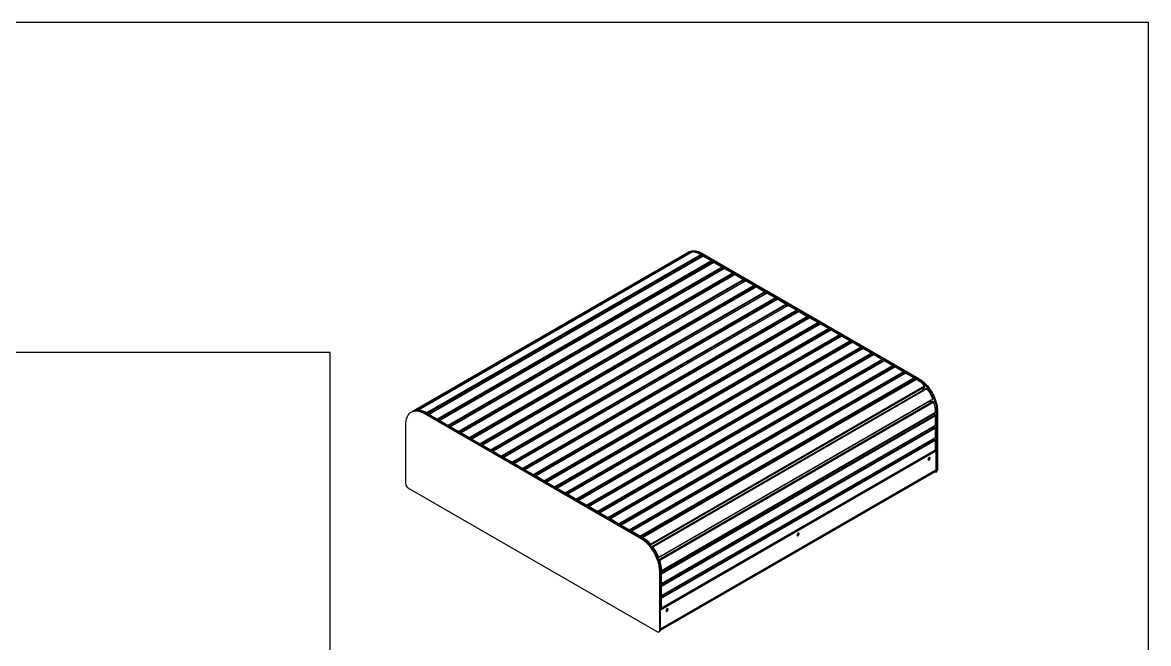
# Model space of a CAD drawing. Header units: millimetres. Extents: x 11004 to 16944, y 3285 to 7490.
# Drawn here: x 14880 to 16944, y 6352 to 7490 of the extents above; entities that cross this region are included whole.
import ezdxf

# ---------------------------------------------------------------- set-up
doc = ezdxf.new("R2010")
doc.units = ezdxf.units.MM
doc.header["$LTSCALE"] = 0.3
doc.layers.add('Nekreslit', color=6, linetype='Continuous', plot=False)

msp = doc.modelspace()

# ---------------------------------------------------------------- linework, layer by layer
for p, q in [((16098, 7067.3), (15595.7, 6777.4)), ((16104, 7069.4), (15601.7, 6779.4)), ((16105.2, 7068.3), (15603.4, 6778.6)), ((16108, 7069.5), (15605.7, 6779.5)), ((16108.3, 7069.6), (15606, 6779.6)), ((16123.3, 7064.3), (15621, 6774.3)), ((16124.1, 7062.8), (15621.8, 6772.8)), ((16127.4, 7061.6), (15625.1, 6771.6)), ((16128, 7061.6), (15625.7, 6771.6)), ((16101.5, 7069.3), (16099.8, 7068.3)), ((16105.2, 7068.3), (16105.4, 7068)), ((16123.8, 7066), (16125.5, 7067)), ((16123.8, 7066), (16521.7, 6836.2)), ((16124.1, 7062.8), (16124.1, 7059.7)), ((16125.5, 7067), (16523.4, 6837.2)), ((16128, 7061.6), (16143.3, 7052.8)), ((16143.3, 7052.8), (15640.9, 6762.8)), ((16144.1, 7051.3), (15641.8, 6761.3)), ((16146.9, 7050.4), (15644.6, 6760.4)), ((16147.5, 7050.3), (15645.2, 6760.3)), ((16162.8, 7041.5), (15660.5, 6751.5)), ((16163.6, 7040), (15661.3, 6750)), ((16144.1, 7051.3), (16144.1, 7048.7)), ((16147.5, 7050.3), (16162.8, 7041.5)), ((16163.6, 7040), (16163.6, 7037.5)), ((16166.4, 7039.1), (15664.1, 6749.1)), ((16167, 7039), (15664.7, 6749)), ((16182.3, 7030.2), (15680, 6740.2)), ((16183.2, 7028.7), (15680.8, 6738.8)), ((16186, 7027.8), (15683.6, 6737.8)), ((16186.6, 7027.8), (15684.2, 6737.8)), ((16201.8, 7019), (15699.5, 6729)), ((16167, 7039), (16182.3, 7030.2)), ((16183.2, 7028.7), (16183.2, 7026.2)), ((16186.6, 7027.8), (16201.8, 7019)), ((16202.7, 7017.5), (15700.3, 6727.5)), ((16205.5, 7016.6), (15703.1, 6726.6)), ((16206.1, 7016.5), (15703.7, 6726.5)), ((16221.3, 7007.7), (15719, 6717.7)), ((16222.2, 7006.2), (15719.9, 6716.2)), ((16225, 7005.3), (15722.7, 6715.3)), ((16225.6, 7005.2), (15723.3, 6715.2)), ((16202.7, 7017.5), (16202.7, 7014.9)), ((16206.1, 7016.5), (16221.3, 7007.7)), ((16222.2, 7006.2), (16222.2, 7003.7)), ((16225.6, 7005.2), (16240.9, 6996.4)), ((16240.9, 6996.4), (15738.5, 6706.4)), ((16241.7, 6994.9), (15739.4, 6705)), ((16244.5, 6994), (15742.2, 6704)), ((16245.1, 6994), (15742.8, 6704)), ((16260.4, 6985.2), (15758, 6695.2)), ((16261.2, 6983.7), (15758.9, 6693.7)), ((16264, 6982.8), (15761.7, 6692.8)), ((16264.6, 6982.7), (15762.3, 6692.7)), ((16241.7, 6994.9), (16241.7, 6992.4)), ((16245.1, 6994), (16260.4, 6985.2)), ((16261.2, 6983.7), (16261.2, 6981.1)), ((16264.6, 6982.7), (16279.9, 6973.9)), ((16279.9, 6973.9), (15777.6, 6683.9)), ((16280.7, 6972.4), (15778.4, 6682.4)), ((16283.5, 6971.5), (15781.2, 6681.5)), ((16284.1, 6971.4), (15781.8, 6681.4)), ((16299.4, 6962.6), (15797.1, 6672.6)), ((16300.3, 6961.1), (15797.9, 6671.2)), ((16303.1, 6960.2), (15800.7, 6670.2)), ((16303.7, 6960.2), (15801.3, 6670.2)), ((16280.7, 6972.4), (16280.7, 6969.9)), ((16284.1, 6971.4), (16299.4, 6962.6)), ((16300.3, 6961.1), (16300.3, 6958.6)), ((16303.7, 6960.2), (16318.9, 6951.3)), ((16318.9, 6951.3), (15816.6, 6661.4)), ((16319.8, 6949.9), (15817.4, 6659.9)), ((16322.6, 6949), (15820.3, 6659)), ((15820.9, 6658.9), (16323.2, 6948.9)), ((15836.1, 6650.1), (16338.4, 6940.1)), ((15837, 6648.6), (16339.3, 6938.6)), ((16342.1, 6937.7), (15839.8, 6647.7)), ((15840.4, 6647.6), (16342.7, 6937.6)), ((16319.8, 6949.9), (16319.8, 6947.4)), ((16338.4, 6940.1), (16323.2, 6948.9)), ((16339.3, 6936.1), (16339.3, 6938.6)), ((16358, 6928.8), (16342.7, 6937.6)), ((15855.6, 6638.8), (16358, 6928.8)), ((15856.5, 6637.4), (16358.8, 6927.3)), ((16361.6, 6926.4), (15859.3, 6636.4)), ((15859.9, 6636.4), (16362.2, 6926.4)), ((15875.2, 6627.6), (16377.5, 6917.5)), ((15876, 6626.1), (16378.3, 6916.1)), ((16358.8, 6924.8), (16358.8, 6927.3)), ((16377.5, 6917.5), (16362.2, 6926.4)), ((16378.3, 6913.5), (16378.3, 6916.1)), ((16381.1, 6915.2), (15878.8, 6625.2)), ((15879.4, 6625.1), (16381.7, 6915.1)), ((15894.7, 6616.3), (16397, 6906.3)), ((15895.5, 6614.8), (16397.9, 6904.8)), ((16400.6, 6903.9), (15898.3, 6613.9)), ((15898.9, 6613.8), (16401.2, 6903.8)), ((15914.2, 6605), (16416.5, 6895)), ((16397, 6906.3), (16381.7, 6915.1)), ((16397.9, 6902.3), (16397.9, 6904.8)), ((16416.5, 6895), (16401.2, 6903.8)), ((15915, 6603.6), (16417.4, 6893.5)), ((16420.2, 6892.6), (15917.8, 6602.6)), ((15918.4, 6602.6), (16420.8, 6892.6)), ((15933.7, 6593.8), (16436, 6883.7)), ((15934.6, 6592.3), (16436.9, 6882.3)), ((16439.7, 6881.4), (15937.3, 6591.4)), ((15937.9, 6591.3), (16440.3, 6881.3)), ((16417.4, 6891), (16417.4, 6893.5)), ((16436, 6883.7), (16420.8, 6892.6)), ((16436.9, 6879.7), (16436.9, 6882.3)), ((16455.6, 6872.5), (16440.3, 6881.3)), ((15953.2, 6582.5), (16455.6, 6872.5)), ((15954.1, 6581), (16456.4, 6871)), ((16459.2, 6870.1), (15956.9, 6580.1)), ((15957.5, 6580), (16459.8, 6870)), ((15972.7, 6571.2), (16475.1, 6861.2)), ((15973.6, 6569.8), (16475.9, 6859.7)), ((16478.7, 6858.8), (15976.4, 6568.8)), ((15977, 6568.8), (16479.3, 6858.8)), ((16456.4, 6868.5), (16456.4, 6871)), ((16475.1, 6861.2), (16459.8, 6870)), ((16475.9, 6857.2), (16475.9, 6859.7)), ((16494.6, 6849.9), (16479.3, 6858.8)), ((15992.3, 6560), (16494.6, 6849.9)), ((15993.1, 6558.5), (16495.4, 6848.5)), ((16498.2, 6847.6), (15995.9, 6557.6)), ((15996.5, 6557.5), (16498.8, 6847.5)), ((16011.8, 6548.7), (16514.1, 6838.7)), ((16012.6, 6547.2), (16514.9, 6837.2)), ((16518.2, 6836), (16015.9, 6546)), ((16016.5, 6545.9), (16518.8, 6835.9)), ((16495.4, 6845.9), (16495.4, 6848.5)), ((16514.1, 6838.7), (16498.8, 6847.5)), ((16514.9, 6834.1), (16514.9, 6837.2)), ((16521.7, 6836.2), (16523.4, 6837.2)), ((16031.5, 6533.9), (16533.8, 6823.9)), ((16031.9, 6532.3), (16534.2, 6822.3)), ((16537, 6819.3), (16034.7, 6529.3)), ((16035.8, 6528.8), (16538.1, 6818.8)), ((16529.7, 6815), (16534.2, 6822.3)), ((16046.4, 6509.1), (16548.7, 6799)), ((16046.5, 6510.2), (16548.8, 6800.2)), ((16549.9, 6795.1), (16047.5, 6505.1)), ((16551, 6793.9), (16048.7, 6504)), ((16541.4, 6794.8), (16549.9, 6795.1)), ((16541.8, 6795.1), (16541.9, 6794.8)), ((15594, 6776.4), (15592.4, 6775.4)), ((15618, 6774), (15616.3, 6773)), ((16014.3, 6543.3), (15616.3, 6773)), ((16016, 6544.3), (15618, 6774)), ((15621.8, 6772.8), (15621.8, 6771.9)), ((15624.8, 6770.1), (15624.8, 6771.1)), ((15625.7, 6771.6), (15640.9, 6762.8)), ((16051.4, 6484.4), (16553.7, 6774.4)), ((16553.9, 6774.9), (16051.6, 6484.9)), ((16553.1, 6771), (16550.5, 6772.6)), ((16555.7, 6777.4), (16557.4, 6778.4)), ((16555.7, 6777.4), (16555.7, 6668.7)), ((16557.4, 6778.4), (16557.4, 6669.7)), ((15582.4, 6753.4), (15582.4, 6644.7)), ((15641.8, 6761.3), (15641.8, 6760.3)), ((15644.3, 6758.8), (15644.3, 6759.8)), ((15645.2, 6760.3), (15660.5, 6751.5)), ((16050.8, 6481), (16553.1, 6771)), ((16051.4, 6461.4), (16553.7, 6751.4)), ((16051.6, 6479.6), (16554, 6769.6)), ((16051.6, 6461.9), (16554, 6751.9)), ((16554, 6751.9), (16554, 6769.6)), ((15661.3, 6750), (15661.3, 6749)), ((15663.9, 6747.6), (15663.9, 6748.6)), ((15664.7, 6749), (15680, 6740.2)), ((15680.8, 6738.8), (15680.8, 6737.8)), ((15683.4, 6736.3), (15683.4, 6737.3)), ((15684.2, 6737.8), (15699.5, 6729)), ((16050.8, 6458.5), (16553.1, 6748.5)), ((16051.6, 6457), (16554, 6747)), ((16553.1, 6748.5), (16550.9, 6749.8)), ((16554, 6729.4), (16554, 6747)), ((15700.3, 6727.5), (15700.3, 6726.5)), ((15702.9, 6725), (15702.9, 6726)), ((15703.7, 6726.5), (15719, 6717.7)), ((15719.9, 6716.2), (15719.9, 6715.2)), ((15722.4, 6713.8), (15722.4, 6714.8)), ((15723.3, 6715.2), (15738.5, 6706.4)), ((16050.8, 6436), (16553.1, 6726)), ((16051.4, 6438.8), (16553.7, 6728.8)), ((16051.6, 6439.4), (16554, 6729.4)), ((16051.6, 6434.5), (16554, 6724.5)), ((16553.1, 6726), (16550.9, 6727.2)), ((16554, 6706.8), (16554, 6724.5)), ((15739.4, 6705), (15739.4, 6704)), ((15741.9, 6702.5), (15741.9, 6703.5)), ((15742.8, 6704), (15758, 6695.2)), ((15758.9, 6693.7), (15758.9, 6692.7)), ((15761.4, 6691.2), (15761.4, 6692.2)), ((15762.3, 6692.7), (15777.6, 6683.9)), ((16553.1, 6705.4), (16049.9, 6414.9)), ((16554.8, 6704.4), (16049.9, 6412.9)), ((16051.4, 6416.3), (16553.7, 6706.3)), ((16051.6, 6416.9), (16554, 6706.8)), ((16531.4, 6693.4), (16531.9, 6693.1)), ((16531.9, 6693.1), (16532.8, 6693.6)), ((16532.3, 6693.9), (16532.4, 6693.8)), ((16532.8, 6693.6), (16532.3, 6693.9)), ((16532.9, 6693.7), (16532.7, 6693.6)), ((16533.6, 6694.5), (16533.4, 6694.6)), ((16533.6, 6694.5), (16533.4, 6694.6)), ((16533.6, 6694.5), (16533.7, 6694.7)), ((16534, 6694.7), (16534.2, 6695)), ((16538.1, 6697.3), (16538.1, 6696.7)), ((16538.9, 6697.2), (16538.9, 6697.7)), ((16542.1, 6691.2), (16541.2, 6691.7)), ((16547.5, 6702.7), (16548, 6702.4)), ((16548, 6702.4), (16548.9, 6702.9)), ((16548.9, 6702.9), (16548.4, 6703.2)), ((16554.8, 6704.4), (16553.1, 6705.4)), ((16554.8, 6704.4), (16554.8, 6669.1)), ((15778.4, 6682.4), (15778.4, 6681.4)), ((15781, 6680), (15781, 6681)), ((15781.8, 6681.4), (15797.1, 6672.6)), ((15797.9, 6671.2), (15797.9, 6670.2)), ((15800.5, 6668.7), (15800.5, 6669.7)), ((15801.3, 6670.2), (15816.6, 6661.4)), ((16554.8, 6669.1), (16049.9, 6377.7)), ((16516.7, 6684.9), (16516.7, 6684.4)), ((16519.4, 6686.2), (16519.7, 6686.1)), ((16519.5, 6686.6), (16520, 6686.3)), ((16520.9, 6687.3), (16520.9, 6686.8)), ((16522.3, 6688.1), (16522.3, 6687.6)), ((16522.8, 6687.9), (16522.8, 6688.4)), ((16555.7, 6668.7), (16557.4, 6669.7)), ((15817.4, 6659.9), (15817.4, 6658.9)), ((15820, 6658.4), (15820, 6657.4)), ((15836.1, 6650.1), (15820.9, 6658.9)), ((15837, 6647.6), (15837, 6648.6)), ((15855.6, 6638.8), (15840.4, 6647.6)), ((16049.9, 6376), (16553.8, 6666.9)), ((16554.4, 6665.9), (16556.1, 6666.9)), ((15586.7, 6637.3), (16044, 6373.3)), ((15839.5, 6647.1), (15839.5, 6646.2)), ((15856.5, 6636.4), (15856.5, 6637.4)), ((15859, 6635.9), (15859, 6634.9)), ((15875.2, 6627.6), (15859.9, 6636.4)), ((15876, 6625.1), (15876, 6626.1)), ((15878.6, 6624.6), (15878.6, 6623.6)), ((15894.7, 6616.3), (15879.4, 6625.1)), ((15895.5, 6613.8), (15895.5, 6614.8)), ((15898.1, 6613.4), (15898.1, 6612.4)), ((15914.2, 6605), (15898.9, 6613.8)), ((15915, 6602.6), (15915, 6603.6)), ((15917.6, 6602.1), (15917.6, 6601.1)), ((15933.7, 6593.8), (15918.4, 6602.6)), ((15934.6, 6591.3), (15934.6, 6592.3)), ((15937.1, 6590.8), (15937.1, 6589.8)), ((15953.2, 6582.5), (15937.9, 6591.3)), ((15954.1, 6580), (15954.1, 6581)), ((15956.6, 6579.6), (15956.6, 6578.6)), ((15972.7, 6571.2), (15957.5, 6580)), ((15973.6, 6568.8), (15973.6, 6569.8)), ((15976.1, 6568.3), (15976.1, 6567.3)), ((15992.3, 6560), (15977, 6568.8)), ((15993.1, 6557.5), (15993.1, 6558.5)), ((15995.6, 6557), (15995.6, 6556)), ((16011.8, 6548.7), (15996.5, 6557.5)), ((16012.6, 6546.2), (16012.6, 6547.2)), ((16016, 6544.3), (16014.3, 6543.3)), ((16015.7, 6545.4), (16015.7, 6544.5)), ((16276.6, 6546.3), (16276.6, 6545.7)), ((16281.8, 6549.1), (16282.1, 6548.9)), ((16281.9, 6549.4), (16282.1, 6549.3)), ((16282.1, 6549.5), (16282.1, 6548.9)), ((16282.7, 6549.2), (16282.7, 6549.8)), ((16291.3, 6554.8), (16291.8, 6554.5)), ((16291.8, 6554.5), (16292.6, 6555)), ((16292.6, 6555), (16292.1, 6555.3)), ((16292.4, 6555.5), (16293, 6555.4)), ((16292.8, 6555.1), (16292.6, 6555)), ((16293, 6555.4), (16292.7, 6555.6)), ((16293, 6555.4), (16292.7, 6555.6)), ((16297.9, 6558.6), (16297.9, 6558.1)), ((16298.8, 6558.5), (16298.8, 6559.1)), ((16302, 6552.5), (16301.1, 6553)), ((16307.4, 6564.1), (16307.9, 6563.8)), ((16307.9, 6563.8), (16308.7, 6564.3)), ((16308.7, 6564.3), (16308.3, 6564.6)), ((16031.3, 6531.3), (16031.9, 6532.3)), ((16033.8, 6528.3), (16034.1, 6528.5)), ((16034.6, 6529.1), (16033.9, 6528.1)), ((16044.9, 6508.9), (16046.2, 6509)), ((16045.3, 6509), (16045, 6508.8)), ((16046.4, 6505.1), (16047.5, 6505.1)), ((16049.9, 6485.5), (16048.3, 6484.5)), ((16048.3, 6375.8), (16048.3, 6484.5)), ((16049.9, 6376.7), (16049.9, 6485.5)), ((16050.8, 6484.5), (16049.9, 6485)), ((16050.8, 6481), (16049.9, 6481.5)), ((16049.9, 6461.9), (16050.8, 6461.4)), ((16051.6, 6461.9), (16051.6, 6479.6)), ((16050.8, 6458.5), (16049.9, 6459)), ((16051.6, 6439.4), (16051.6, 6457)), ((16049.9, 6439.4), (16050.8, 6438.9)), ((16050.8, 6436), (16049.9, 6436.5)), ((16051.6, 6416.9), (16051.6, 6434.5)), ((16058.6, 6419.9), (16058.6, 6420.5)), ((16067.3, 6425.5), (16067.8, 6425.2)), ((16067.8, 6425.2), (16068.6, 6425.7)), ((16068.6, 6425.7), (16068.1, 6426)), ((16049.9, 6416.9), (16050.8, 6416.4)), ((16049.9, 6416.9), (16051.6, 6415.9)), ((16051.6, 6415.9), (16052.5, 6416.4)), ((16052.5, 6416.4), (16052, 6416.7)), ((16052.1, 6416.7), (16052.2, 6416.6)), ((16053.5, 6417.3), (16053.3, 6417.4)), ((16053.5, 6417.3), (16053.3, 6417.4)), ((16053.5, 6417.3), (16053.5, 6417.5)), ((16057.8, 6420), (16057.8, 6419.4)), ((16061.8, 6413.9), (16061, 6414.4)), ((16047, 6373), (16048.7, 6374)), ((16049.9, 6376.7), (16048.3, 6375.8))]:
    msp.add_line(p, q)
at = {"flags": 128}
for points in [[(16098.9, 7067.8), (16099, 7067.8), (16100.6, 7068.8), (16102.3, 7069.5), (16104.2, 7070.1), (16106.1, 7070.4), (16108.2, 7070.6), (16110.2, 7070.5), (16112.4, 7070.3), (16114.6, 7069.8), (16116.9, 7069.1), (16119.1, 7068.3), (16121.5, 7067.2), (16123.8, 7066)], [(16101.5, 7069.3), (16102.3, 7069.8), (16104, 7070.5), (16105.9, 7071.1), (16107.8, 7071.4), (16109.9, 7071.6), (16111.9, 7071.5), (16114.1, 7071.3), (16116.3, 7070.8), (16118.6, 7070.1), (16120.8, 7069.3), (16123.2, 7068.2), (16125.5, 7067)], [(16108, 7069.5), (16108.1, 7069.5), (16108.3, 7069.6)], [(16521.7, 6836.2), (16524, 6834.8), (16526.4, 6833.2), (16528.6, 6831.4), (16530.9, 6829.5), (16533.1, 6827.4), (16535.3, 6825.2), (16537.3, 6822.8), (16539.4, 6820.3), (16541.3, 6817.8), (16543.1, 6815.1), (16544.9, 6812.3), (16546.5, 6809.5), (16548.1, 6806.6), (16549.5, 6803.6), (16550.7, 6800.7), (16551.9, 6797.7), (16552.9, 6794.7), (16553.7, 6791.7), (16554.4, 6788.7), (16555, 6785.8), (16555.4, 6783), (16555.6, 6780.2), (16555.7, 6777.4)], [(16523.4, 6837.2), (16525.7, 6835.8), (16528, 6834.2), (16530.3, 6832.4), (16532.6, 6830.5), (16534.8, 6828.4), (16536.9, 6826.2), (16539, 6823.8), (16541.1, 6821.3), (16543, 6818.7), (16544.8, 6816.1), (16546.6, 6813.3), (16548.2, 6810.5), (16549.8, 6807.6), (16551.2, 6804.6), (16552.4, 6801.6), (16553.6, 6798.7), (16554.6, 6795.7), (16555.4, 6792.7), (16556.1, 6789.7), (16556.7, 6786.8), (16557.1, 6783.9), (16557.3, 6781.1), (16557.4, 6778.4)], [(16530, 6815.5), (16530, 6815.5), (16530.2, 6815.3)], [(16538.1, 6818.8), (16537.9, 6819), (16537.8, 6819.1), (16537.6, 6819.2), (16537.4, 6819.3), (16537.3, 6819.3), (16537.1, 6819.3), (16537, 6819.3)], [(16548.7, 6799), (16548.8, 6799.1), (16548.9, 6799.2), (16548.9, 6799.4), (16549, 6799.5), (16549, 6799.7), (16548.9, 6800), (16548.8, 6800.2)], [(15616.3, 6773), (15614, 6774.3), (15611.7, 6775.3), (15609.4, 6776.2), (15607.2, 6776.9), (15605, 6777.3), (15602.8, 6777.6), (15600.7, 6777.7), (15598.7, 6777.5), (15596.8, 6777.2), (15594.9, 6776.6), (15593.2, 6775.9), (15591.5, 6774.9), (15590, 6773.8), (15588.6, 6772.5), (15587.3, 6771), (15586.2, 6769.3), (15585.2, 6767.4), (15584.4, 6765.4), (15583.7, 6763.3), (15583.1, 6761), (15582.7, 6758.6), (15582.5, 6756.1), (15582.4, 6753.4)], [(15618, 6774), (15615.7, 6775.3), (15613.4, 6776.3), (15611.1, 6777.2), (15608.9, 6777.9), (15606.7, 6778.3), (15604.5, 6778.6), (15602.4, 6778.6), (15600.4, 6778.5), (15598.5, 6778.1), (15596.6, 6777.6), (15594.9, 6776.8), (15594, 6776.4)], [(15605.5, 6778.5), (15605.5, 6778.7), (15605.4, 6778.9), (15605.5, 6779.1), (15605.5, 6779.3), (15605.6, 6779.4), (15605.7, 6779.5), (15605.8, 6779.6), (15606, 6779.6)], [(16533.6, 6694.5), (16533.6, 6694.5), (16533.6, 6694.5), (16533.6, 6694.5), (16533.6, 6694.5), (16533.6, 6694.5), (16533.6, 6694.5), (16533.6, 6694.5), (16533.6, 6694.5)], [(16533.7, 6694.2), (16533.9, 6694.4), (16534.3, 6695.1)], [(16544, 6691.3), (16543.9, 6691.9), (16543.7, 6692.3), (16543.3, 6692.6), (16542.9, 6692.7), (16542.4, 6692.5), (16541.8, 6692.2), (16541.3, 6691.7), (16540.8, 6691.1), (16540.5, 6690.5), (16540.3, 6689.8), (16540.2, 6689.1), (16540.3, 6688.5), (16540.5, 6688.1), (16540.8, 6687.8), (16541.3, 6687.7), (16541.8, 6687.8), (16542.4, 6688.2), (16542.9, 6688.6), (16543.3, 6689.2), (16543.7, 6689.9), (16543.9, 6690.6), (16544, 6691.3)], [(16555.7, 6668.7), (16555.6, 6667.8), (16555.3, 6667), (16555, 6666.4), (16554.4, 6665.9), (16553.8, 6665.7), (16553.1, 6665.7), (16552.3, 6665.8), (16552.1, 6665.9)], [(16049.9, 6485.5), (16049.9, 6488.2), (16049.6, 6491), (16049.2, 6493.9), (16048.7, 6496.8), (16048, 6499.8), (16047.1, 6502.7), (16046.1, 6505.7), (16045, 6508.7), (16043.7, 6511.7), (16042.3, 6514.6), (16040.8, 6517.5), (16039.2, 6520.4), (16037.4, 6523.1), (16035.6, 6525.8), (16033.6, 6528.4), (16031.6, 6530.9), (16029.5, 6533.2), (16027.4, 6535.5), (16025.2, 6537.5), (16022.9, 6539.5), (16020.6, 6541.3), (16018.3, 6542.9), (16016, 6544.3)], [(16293, 6555.4), (16293.1, 6555.7), (16293.3, 6556)], [(16293, 6555.4), (16293, 6555.4), (16293, 6555.4), (16293, 6555.4), (16293, 6555.4), (16293, 6555.4), (16293, 6555.4), (16293, 6555.4), (16293, 6555.4)], [(16293.6, 6555.5), (16293.9, 6555.9), (16294.2, 6556.5)], [(16303.9, 6552.7), (16303.8, 6553.2), (16303.6, 6553.7), (16303.2, 6554), (16302.8, 6554), (16302.2, 6553.9), (16301.7, 6553.6), (16301.2, 6553.1), (16300.7, 6552.5), (16300.4, 6551.8), (16300.1, 6551.1), (16300.1, 6550.5), (16300.1, 6549.9), (16300.4, 6549.4), (16300.7, 6549.2), (16301.2, 6549.1), (16301.7, 6549.2), (16302.2, 6549.5), (16302.8, 6550), (16303.2, 6550.6), (16303.6, 6551.3), (16303.8, 6552), (16303.9, 6552.7)], [(16048.3, 6484.5), (16048.2, 6487.2), (16047.9, 6490), (16047.5, 6492.9), (16047, 6495.8), (16046.3, 6498.8), (16045.4, 6501.8), (16044.4, 6504.7), (16043.3, 6507.7), (16042, 6510.7), (16040.6, 6513.6), (16039.1, 6516.5), (16037.5, 6519.4), (16035.7, 6522.2), (16033.9, 6524.8), (16031.9, 6527.4), (16029.9, 6529.9), (16027.8, 6532.3), (16025.7, 6534.5), (16023.5, 6536.6), (16021.2, 6538.5), (16018.9, 6540.3), (16016.6, 6541.9), (16014.3, 6543.3)], [(16035.8, 6528.8), (16035.6, 6529), (16035.4, 6529.1), (16035.3, 6529.3), (16035.1, 6529.3), (16034.9, 6529.3), (16034.8, 6529.3), (16034.7, 6529.3), (16034.6, 6529.1)], [(16046.2, 6509), (16046.3, 6509), (16046.5, 6509.1), (16046.6, 6509.2), (16046.6, 6509.4), (16046.6, 6509.5), (16046.6, 6509.8), (16046.6, 6510), (16046.5, 6510.2)], [(16052.7, 6416.5), (16052.5, 6416.4), (16052.5, 6416.4)], [(16053.5, 6416.9), (16053.8, 6417.4), (16054, 6417.8)], [(16053.5, 6417.3), (16053.5, 6417.3), (16053.5, 6417.3), (16053.5, 6417.3), (16053.5, 6417.3), (16053.5, 6417.3), (16053.5, 6417.3), (16053.5, 6417.3), (16053.5, 6417.3)], [(16063.7, 6414), (16063.7, 6414.6), (16063.4, 6415.1), (16063.1, 6415.3), (16062.6, 6415.4), (16062.1, 6415.3), (16061.6, 6415), (16061, 6414.5), (16060.6, 6413.9), (16060.2, 6413.2), (16060, 6412.5), (16059.9, 6411.8), (16060, 6411.3), (16060.2, 6410.8), (16060.6, 6410.5), (16061, 6410.5), (16061.6, 6410.6), (16062.1, 6410.9), (16062.6, 6411.4), (16063.1, 6412), (16063.4, 6412.7), (16063.7, 6413.4), (16063.7, 6414)], [(16044, 6373.3), (16044.8, 6372.9), (16045.6, 6372.7), (16046.4, 6372.8), (16047, 6373), (16047.5, 6373.4), (16047.9, 6374.1), (16048.2, 6374.8), (16048.3, 6375.8)]]:
    msp.add_lwpolyline(points, dxfattribs=at)
for centre, radius, start, end in [((16106.3, 7052.8), 16.7, 97.9864, 119.7828), ((16103.8, 7068), 1.41, 13.903, 83.1127), ((16105.1, 7036.8), 32.9, 56.539, 84.5184), ((16122.3, 7062.7), 1.85, 2.6991, 56.0907), ((16127.7, 7061.1), 0.604, 54.3824, 114.3071), ((16142.3, 7051.2), 1.84, 2.6055, 57.3945), ((16147.2, 7049.8), 0.604, 54.3824, 114.3071), ((16161.8, 7039.9), 1.84, 2.6055, 57.3945), ((16166.7, 7038.5), 0.604, 54.3824, 114.3071), ((16181.3, 7028.7), 1.84, 2.6055, 57.3945), ((16186.2, 7027.3), 0.604, 54.3824, 114.3071), ((16200.8, 7017.4), 1.84, 2.6055, 57.3945), ((16205.7, 7016), 0.604, 54.3824, 114.3071), ((16220.3, 7006.1), 1.84, 2.6055, 57.3945), ((16225.2, 7004.7), 0.604, 54.3824, 114.3071), ((16239.9, 6994.9), 1.84, 2.6055, 57.3945), ((16244.8, 6993.5), 0.604, 54.3824, 114.3071), ((16259.4, 6983.6), 1.84, 2.6055, 57.3945), ((16264.3, 6982.2), 0.604, 54.3824, 114.3071), ((16278.9, 6972.3), 1.84, 2.6055, 57.3945), ((16283.8, 6970.9), 0.604, 54.3824, 114.3071), ((16298.4, 6961.1), 1.84, 2.6055, 57.3945), ((16303.3, 6959.7), 0.604, 54.3805, 114.3054), ((16317.9, 6949.8), 1.84, 2.6053, 57.3927), ((16322.8, 6948.4), 0.604, 54.3843, 114.3089), ((16337.4, 6938.5), 1.84, 2.6057, 57.3964), ((16342.3, 6937.1), 0.604, 54.3824, 114.3071), ((16357, 6927.3), 1.84, 2.6055, 57.3945), ((16361.9, 6925.9), 0.604, 54.3824, 114.3071), ((16376.5, 6916), 1.84, 2.6055, 57.3945), ((16381.4, 6914.6), 0.604, 54.3824, 114.3071), ((16396, 6904.7), 1.84, 2.6055, 57.3945), ((16400.9, 6903.3), 0.604, 54.3824, 114.3071), ((16415.5, 6893.5), 1.84, 2.6055, 57.3945), ((16420.4, 6892.1), 0.604, 54.3824, 114.3071), ((16435, 6882.2), 1.84, 2.6055, 57.3945), ((16439.9, 6880.8), 0.604, 54.3824, 114.3071), ((16454.6, 6870.9), 1.84, 2.6055, 57.3945), ((16459.4, 6869.5), 0.604, 54.3824, 114.3071), ((16474.1, 6859.7), 1.84, 2.6055, 57.3945), ((16479, 6858.3), 0.604, 54.3824, 114.3071), ((16493.6, 6848.4), 1.84, 2.6055, 57.3945), ((16498.5, 6847), 0.604, 54.3824, 114.3071), ((16513.1, 6837.1), 1.84, 2.6055, 57.3945), ((16518.5, 6835.4), 0.584, 56.5294, 114.996), ((16490.8, 6785.6), 57.6, 41.6974, 60.9118), ((16532.8, 6822.8), 1.5, 341.2662, 47.3083), ((16472.8, 6768.7), 82.3, 22.4937, 37.5063), ((16549.6, 6793.6), 1.5, 12.6892, 78.7379), ((16496.3, 6775.8), 57.6, 359.0909, 18.3028), ((15604, 6763), 16.6, 97.9305, 123.3157), ((15601.6, 6778.1), 1.31, 24.6638, 84.1056), ((15602.8, 6746.8), 32.9, 56.539, 84.5184), ((15619.9, 6772.7), 1.85, 2.6991, 56.0907), ((15625.3, 6771.2), 0.524, 50.7967, 189.214), ((16553.4, 6774.9), 0.584, 305.0021, 3.4744), ((15640, 6761.2), 1.84, 2.6055, 57.3945), ((15644.9, 6759.9), 0.524, 50.7967, 189.214), ((15659.5, 6749.9), 1.84, 2.6055, 57.3945), ((16552.1, 6769.5), 1.84, 2.6055, 57.3945), ((16553.4, 6751.9), 0.592, 305.0133, 6.2988), ((15664.4, 6748.6), 0.524, 50.7967, 189.214), ((15679, 6738.7), 1.84, 2.6055, 57.3945), ((15683.9, 6737.4), 0.524, 50.7967, 189.214), ((16552.1, 6746.9), 1.84, 2.6055, 57.3945), ((15698.5, 6727.4), 1.84, 2.6055, 57.3945), ((15703.4, 6726.1), 0.524, 50.7967, 189.214), ((15718, 6716.1), 1.84, 2.6055, 57.3945), ((15722.9, 6714.8), 0.524, 50.7967, 189.214), ((16552.1, 6724.4), 1.84, 2.6055, 57.3945), ((16553.4, 6729.3), 0.592, 305.0133, 6.2988), ((15737.5, 6704.9), 1.84, 2.6055, 57.3945), ((15742.4, 6703.6), 0.524, 50.7967, 189.214), ((15757.1, 6693.6), 1.84, 2.6055, 57.3945), ((15762, 6692.3), 0.524, 50.7967, 189.214), ((16534.2, 6691.9), 2.6, 102.5067, 133.321), ((16532.5, 6694.5), 0.662, 261.2046, 261.2527), ((16532, 6695.9), 2.33, 286.4059, 335.6663), ((16532, 6695.9), 2.21, 283.8767, 335.1787), ((16531.4, 6696.3), 3.04, 306.6224, 333.9458), ((16538.3, 6692.4), 3.95, 297.9156, 2.0898), ((16553.4, 6706.8), 0.592, 305.0133, 6.2988), ((15776.6, 6682.3), 1.84, 2.6055, 57.3945), ((15781.5, 6681), 0.524, 50.7967, 189.214), ((15796.1, 6671.1), 1.84, 2.6055, 57.3945), ((15801, 6669.8), 0.524, 50.7952, 189.2156), ((16517.3, 6685.1), 0.651, 198.3385, 244.4413), ((16519.6, 6686.6), 0.434, 207.0817, 239.5957), ((16552.5, 6668.8), 2.3, 304.0564, 7.2558), ((16554.5, 6669.3), 2.88, 304.0564, 7.2558), ((15815.6, 6659.8), 1.84, 2.6053, 57.3927), ((15820.5, 6658.5), 0.524, 50.7982, 189.2125), ((15835.1, 6648.5), 1.84, 2.6057, 57.3964), ((15840, 6647.2), 0.524, 50.7967, 189.214), ((15591.6, 6645.1), 9.22, 182.6055, 237.3945), ((15854.6, 6637.3), 1.84, 2.6055, 57.3945), ((15859.6, 6636), 0.524, 50.7967, 189.214), ((15874.2, 6626), 1.84, 2.6055, 57.3945), ((15879.1, 6624.7), 0.524, 50.7967, 189.214), ((15893.7, 6614.7), 1.84, 2.6055, 57.3945), ((15898.6, 6613.4), 0.524, 50.7967, 189.214), ((15913.2, 6603.5), 1.84, 2.6055, 57.3945), ((15918.1, 6602.2), 0.524, 50.7967, 189.214), ((15932.7, 6592.2), 1.84, 2.6055, 57.3945), ((15937.6, 6590.9), 0.524, 50.7967, 189.214), ((15952.2, 6580.9), 1.84, 2.6055, 57.3945), ((15957.1, 6579.6), 0.524, 50.7967, 189.214), ((15971.7, 6569.7), 1.84, 2.6055, 57.3945), ((15976.7, 6568.4), 0.524, 50.7967, 189.214), ((15991.3, 6558.4), 1.84, 2.6055, 57.3945), ((15996.2, 6557.1), 0.524, 50.7967, 189.214), ((16010.8, 6547.1), 1.84, 2.6055, 57.3945), ((16016.2, 6545.5), 0.519, 53.9546, 189.6852), ((15988.5, 6495.6), 57.6, 41.6974, 60.9118), ((16277.2, 6546.5), 0.651, 198.3385, 244.4413), ((16282.1, 6549.4), 0.437, 205.3129, 239.5611), ((16291.9, 6557.2), 2.18, 283.4681, 335.5873), ((16291.9, 6557.3), 2.29, 286.0274, 336.0448), ((16291.3, 6557.7), 3.03, 306.5905, 333.9777), ((16298.2, 6553.7), 3.95, 297.9156, 2.0898), ((16030.5, 6532.8), 1.5, 341.2662, 47.3083), ((15970.5, 6478.7), 82.3, 22.4937, 37.5063), ((16047.2, 6503.6), 1.5, 12.6892, 78.7379), ((15994, 6485.9), 57.6, 359.0909, 18.3028), ((16051.1, 6484.9), 0.519, 230.3251, 6.0566), ((16049.8, 6479.5), 1.84, 2.6055, 57.3945), ((16051.1, 6461.8), 0.524, 230.7967, 9.214), ((16049.8, 6456.9), 1.84, 2.6055, 57.3945), ((16051.1, 6439.3), 0.524, 230.7967, 9.214), ((16049.8, 6434.4), 1.84, 2.6055, 57.3945), ((16051.1, 6416.8), 0.524, 230.7967, 9.214), ((16054.2, 6414.7), 2.73, 106.6859, 137.3079), ((16052.2, 6417.3), 0.738, 268.3999, 268.4446), ((16051.8, 6418.5), 2.12, 282.7541, 336.3012), ((16051.8, 6418.6), 2.24, 285.3878, 336.6844), ((16051.2, 6419), 2.97, 306.3082, 334.26), ((16058.1, 6415.1), 3.95, 297.9156, 2.0898), ((16047, 6376.4), 2.96, 305.0133, 6.2988)]:
    msp.add_arc(centre, radius, start, end)
at = {"layer": 'Nekreslit'}
for points in [[(11004.4, 3289.9), (16944.4, 3289.9), (16944.4, 7489.9), (11004.4, 7489.9)], [(11404.4, 3285.3), (15444.4, 3285.3), (15444.4, 6885.3), (11404.4, 6885.3)]]:
    msp.add_lwpolyline(points, close=True, dxfattribs=at)

doc.saveas('drawing.dxf')
